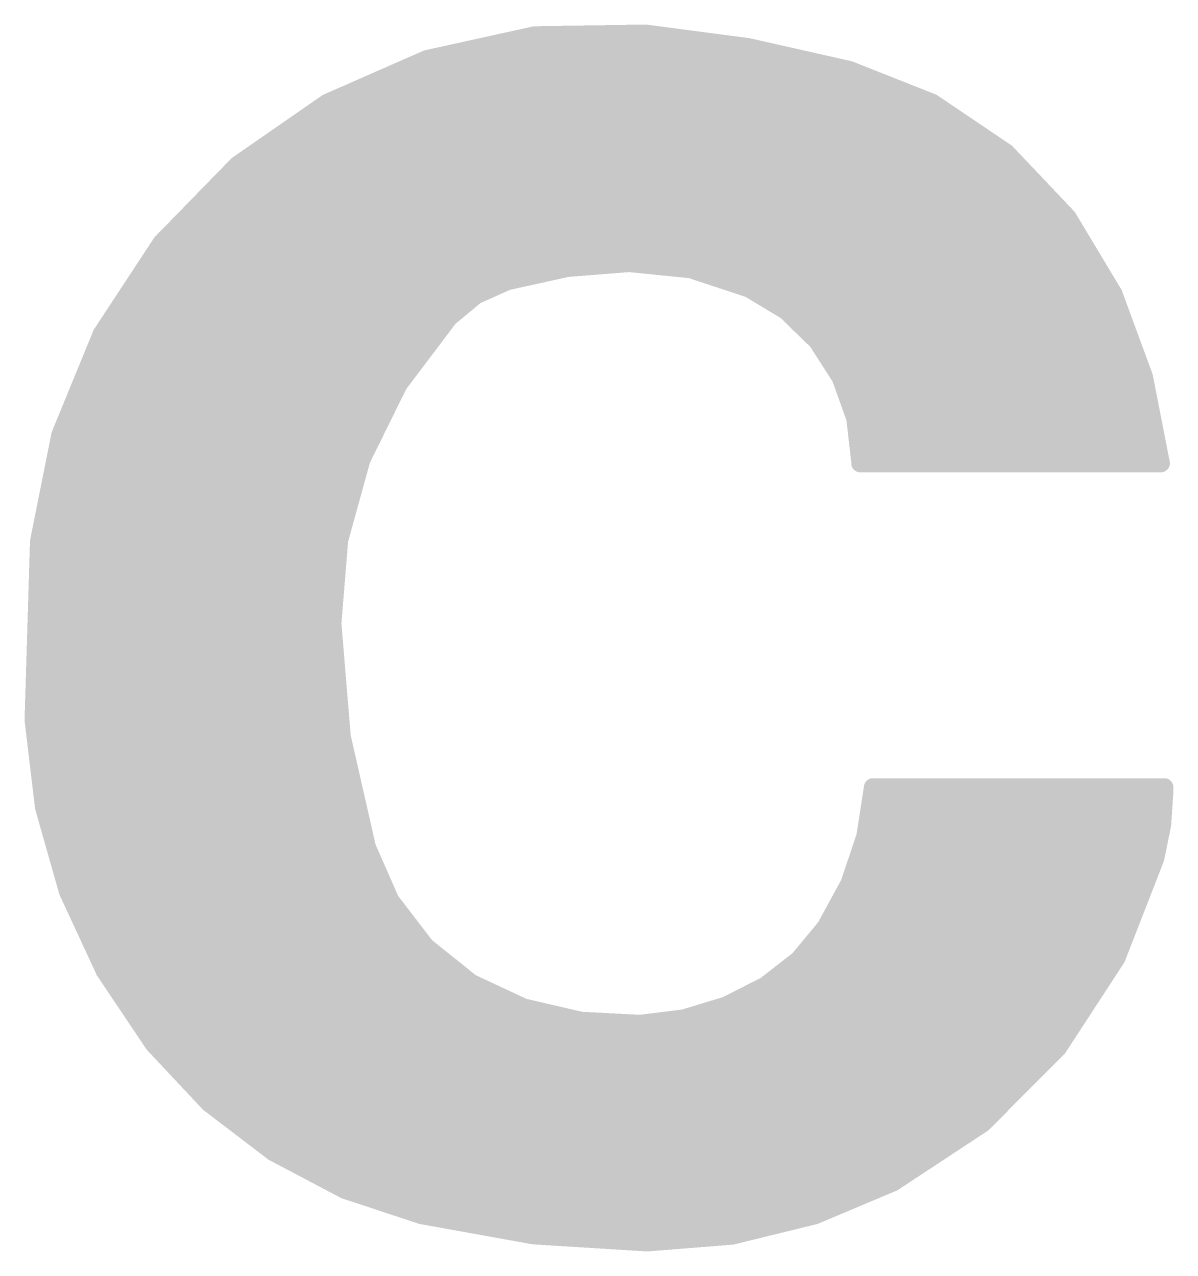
# Model space of a CAD drawing. Extents: x -0.1 to 68.7, y -15.2 to 51.5.
# Drawn here: x 57.213 to 58.816, y 3.063 to 4.775 of the extents above; entities that cross this region are included whole.
import ezdxf

# ---------------------------------------------------------------- set-up
doc = ezdxf.new("R2010")
doc.units = 0
doc.layers.add('21', color=41, linetype='CONTINUOUS')

msp = doc.modelspace()

# ---------------------------------------------------------------- linework, layer by layer
at = {"layer": '21', "const_width": 0.0254}
for points in [[(57.7748, 4.7269), (57.9254, 4.7601)], [(57.8786, 4.7498), (58.1759, 4.7498)], [(57.9254, 4.7601), (58.0796, 4.7625)], [(58.0796, 4.7625), (58.223, 4.7436)], [(58.223, 4.7436), (58.3641, 4.7117)], [(57.6357, 4.6658), (57.7748, 4.7269)], [(57.7691, 4.7244), (58.3079, 4.7244)], [(57.7113, 4.699), (58.3962, 4.699)], [(58.3641, 4.7117), (58.4798, 4.6659)], [(57.5108, 4.5792), (57.6357, 4.6658)], [(57.6535, 4.6736), (58.4604, 4.6736)], [(58.4798, 4.6659), (58.5828, 4.5963)], [(57.6103, 4.6482), (58.506, 4.6482)], [(57.5737, 4.6228), (58.5436, 4.6228)], [(57.537, 4.5974), (58.5811, 4.5974)], [(58.5828, 4.5963), (58.6684, 4.506)], [(57.4047, 4.4704), (57.5108, 4.5792)], [(57.5037, 4.572), (58.6058, 4.572)], [(57.479, 4.5466), (58.6299, 4.5466)], [(57.4542, 4.5212), (58.6539, 4.5212)], [(57.4294, 4.4958), (58.6745, 4.4958)], [(58.6684, 4.506), (58.7324, 4.3993)], [(57.3213, 4.3434), (57.4047, 4.4704)], [(57.4046, 4.4704), (58.6897, 4.4704)], [(57.388, 4.445), (58.705, 4.445)], [(58.0568, 4.4425), (57.9708, 4.4357)], [(58.1426, 4.4339), (58.0568, 4.4425)], [(57.9708, 4.4357), (57.8866, 4.4171)], [(58.2244, 4.4069), (58.1426, 4.4339)], [(57.3713, 4.4196), (57.8979, 4.4196)], [(57.8866, 4.4171), (57.8425, 4.3973)], [(58.1859, 4.4196), (58.7202, 4.4196)], [(58.2762, 4.3757), (58.2244, 4.4069)], [(57.3546, 4.3942), (57.8388, 4.3942)], [(57.8425, 4.3973), (57.8053, 4.3663)], [(58.2455, 4.3942), (58.7343, 4.3942)], [(58.7324, 4.3993), (58.7749, 4.2838)], [(58.3195, 4.3335), (58.2762, 4.3757)], [(57.3379, 4.3688), (57.8083, 4.3688)], [(57.8053, 4.3663), (57.735, 4.2731)], [(58.2832, 4.3688), (58.7436, 4.3688)], [(57.2636, 4.2028), (57.3213, 4.3434)], [(57.3212, 4.3434), (57.788, 4.3434)], [(58.3094, 4.3434), (58.753, 4.3434)], [(58.3522, 4.2826), (58.3195, 4.3335)], [(57.3108, 4.318), (57.7689, 4.318)], [(58.3295, 4.318), (58.7623, 4.318)], [(57.3004, 4.2926), (57.7497, 4.2926)], [(58.3458, 4.2926), (58.7716, 4.2926)], [(57.735, 4.2731), (57.6834, 4.1684)], [(58.3725, 4.2257), (58.3522, 4.2826)], [(58.7749, 4.2838), (58.7985, 4.1631)], [(57.29, 4.2672), (57.7321, 4.2672)], [(58.3577, 4.2672), (58.7781, 4.2672)], [(57.2796, 4.2418), (57.7196, 4.2418)], [(58.3668, 4.2418), (58.7831, 4.2418)], [(57.2692, 4.2164), (57.7071, 4.2164)], [(58.3794, 4.1656), (58.3725, 4.2257)], [(58.3736, 4.2164), (58.7881, 4.2164)], [(57.2338, 4.0538), (57.2636, 4.2028)], [(57.2612, 4.191), (57.6946, 4.191)], [(58.3765, 4.191), (58.793, 4.191)], [(57.2562, 4.1656), (57.6827, 4.1656)], [(57.6834, 4.1684), (57.6523, 4.0559)], [(58.3794, 4.1631), (58.3794, 4.1656)], [(58.3794, 4.1656), (58.798, 4.1656)], [(58.7985, 4.1631), (58.3794, 4.1631)], [(57.2511, 4.1402), (57.6756, 4.1402)], [(57.246, 4.1148), (57.6686, 4.1148)], [(57.2409, 4.0894), (57.6616, 4.0894)], [(57.2358, 4.064), (57.6546, 4.064)], [(57.2262, 3.8049), (57.2338, 4.0538)], [(57.6523, 4.0559), (57.6428, 3.9395)], [(57.2333, 4.0386), (57.6509, 4.0386)], [(57.2326, 4.0132), (57.6488, 4.0132)], [(57.2318, 3.9878), (57.6468, 3.9878)], [(57.231, 3.9624), (57.6447, 3.9624)], [(57.2302, 3.937), (57.643, 3.937)], [(57.6428, 3.9395), (57.6559, 3.7816)], [(57.2295, 3.9116), (57.6451, 3.9116)], [(57.2287, 3.8862), (57.6472, 3.8862)], [(57.2279, 3.8608), (57.6493, 3.8608)], [(57.2271, 3.8354), (57.6514, 3.8354)], [(57.2264, 3.81), (57.6535, 3.81)], [(57.2407, 3.6833), (57.2262, 3.8049)], [(57.2286, 3.7846), (57.6557, 3.7846)], [(57.6559, 3.7816), (57.691, 3.6271)], [(57.2317, 3.7592), (57.661, 3.7592)], [(57.2347, 3.7338), (57.6668, 3.7338)], [(57.2377, 3.7084), (57.6725, 3.7084)], [(58.3865, 3.6422), (58.3971, 3.7109)], [(58.3967, 3.7084), (58.8035, 3.7084)], [(58.3971, 3.7109), (58.8035, 3.7109)], [(58.8035, 3.7059), (58.8003, 3.6585)], [(58.8035, 3.7109), (58.8035, 3.7059)], [(57.2741, 3.5656), (57.2407, 3.6833)], [(57.2408, 3.683), (57.6783, 3.683)], [(58.3928, 3.683), (58.802, 3.683)], [(57.248, 3.6576), (57.6841, 3.6576)], [(58.3889, 3.6576), (58.8001, 3.6576)], [(58.8003, 3.6585), (58.7908, 3.6119)], [(58.3643, 3.5764), (58.3865, 3.6422)], [(57.2552, 3.6322), (57.6898, 3.6322)], [(57.691, 3.6271), (57.7236, 3.5529)], [(58.3832, 3.6322), (58.7949, 3.6322)], [(57.2624, 3.6068), (57.6999, 3.6068)], [(58.3746, 3.6068), (58.7888, 3.6068)], [(58.7908, 3.6119), (58.7366, 3.4728)], [(57.2696, 3.5814), (57.7111, 3.5814)], [(57.3256, 3.4545), (57.2741, 3.5656)], [(58.3311, 3.5154), (58.3643, 3.5764)], [(58.366, 3.5814), (58.7789, 3.5814)], [(57.2786, 3.556), (57.7222, 3.556)], [(57.7236, 3.5529), (57.7729, 3.4886)], [(58.3532, 3.556), (58.769, 3.556)], [(57.2903, 3.5306), (57.7407, 3.5306)], [(58.2936, 3.4702), (58.3311, 3.5154)], [(58.3394, 3.5306), (58.7591, 3.5306)], [(57.3021, 3.5052), (57.7602, 3.5052)], [(58.3226, 3.5052), (58.7492, 3.5052)], [(57.3139, 3.4798), (57.7838, 3.4798)], [(57.7729, 3.4886), (57.8361, 3.4379)], [(58.3016, 3.4798), (58.7393, 3.4798)], [(58.2473, 3.4341), (58.2936, 3.4702)], [(58.7366, 3.4728), (58.6551, 3.3477)], [(57.3938, 3.3528), (57.3256, 3.4545)], [(57.3256, 3.4544), (57.8155, 3.4544)], [(58.2733, 3.4544), (58.7246, 3.4544)], [(57.3427, 3.429), (57.855, 3.429)], [(57.8361, 3.4379), (57.9095, 3.4036)], [(58.1923, 3.4062), (58.2473, 3.4341)], [(58.2372, 3.429), (58.7081, 3.429)], [(57.3597, 3.4036), (57.9095, 3.4036)], [(57.9095, 3.4036), (57.9897, 3.385)], [(58.1332, 3.3883), (58.1923, 3.4062)], [(58.1836, 3.4036), (58.6915, 3.4036)], [(57.3768, 3.3782), (58.675, 3.3782)], [(57.9897, 3.385), (58.072, 3.3807)], [(58.072, 3.3807), (58.1332, 3.3883)], [(57.4709, 3.2705), (57.3938, 3.3528)], [(57.3938, 3.3528), (58.6585, 3.3528)], [(58.6551, 3.3477), (58.5498, 3.2419)], [(57.4176, 3.3274), (58.6349, 3.3274)], [(57.4414, 3.302), (58.6096, 3.302)], [(57.4652, 3.2766), (58.5844, 3.2766)], [(57.5605, 3.2021), (57.4709, 3.2705)], [(57.4962, 3.2512), (58.5591, 3.2512)], [(58.5498, 3.2419), (58.4251, 3.1598)], [(57.5294, 3.2258), (58.5254, 3.2258)], [(57.6602, 3.1494), (57.5605, 3.2021)], [(57.5637, 3.2004), (58.4868, 3.2004)], [(57.6118, 3.175), (58.4482, 3.175)], [(58.4251, 3.1598), (58.3158, 3.1137)], [(57.6599, 3.1496), (58.4009, 3.1496)], [(57.7672, 3.114), (57.6602, 3.1494)], [(57.7364, 3.1242), (58.3408, 3.1242)], [(57.9236, 3.0858), (57.7672, 3.114)], [(58.3158, 3.1137), (58.2005, 3.0854)], [(57.8514, 3.0988), (58.2551, 3.0988)], [(58.0822, 3.0759), (57.9236, 3.0858)], [(58.2005, 3.0854), (58.0822, 3.0759)]]:
    msp.add_lwpolyline(points, dxfattribs=at)
at = {"layer": '21', "const_width": 0.0127}
for points in [[(57.8786, 4.7562, 1), (57.8786, 4.7435)], [(57.9253, 4.7665, 1), (57.9255, 4.7538)], [(57.9268, 4.7539, 1), (57.924, 4.7663)], [(58.0804, 4.7688, 1), (58.0788, 4.7562)], [(58.0797, 4.7562, 1), (58.0795, 4.7688)], [(58.1759, 4.7435, 1), (58.1759, 4.7562)], [(58.2244, 4.7498, 1), (58.2216, 4.7374)], [(58.2222, 4.7373, 1), (58.2238, 4.7499)], [(57.7691, 4.7308, 1), (57.7691, 4.718)], [(57.7734, 4.7331, 1), (57.7762, 4.7207)], [(57.7774, 4.7211, 1), (57.7722, 4.7327)], [(58.3079, 4.718, 1), (58.3079, 4.7308)], [(57.7113, 4.7054, 1), (57.7113, 4.6926)], [(58.3664, 4.7176, 1), (58.3618, 4.7058)], [(58.3627, 4.7055, 1), (58.3655, 4.7179)], [(58.3962, 4.6926, 1), (58.3962, 4.7054)], [(57.6331, 4.6716, 1), (57.6382, 4.6599)], [(57.6393, 4.6605, 1), (57.6321, 4.671)], [(57.6535, 4.68, 1), (57.6535, 4.6673)], [(58.4604, 4.6673, 1), (58.4604, 4.68)], [(58.4833, 4.6712, 1), (58.4762, 4.6607)], [(58.4774, 4.66, 1), (58.4821, 4.6718)], [(57.6103, 4.6546, 1), (57.6103, 4.6418)], [(58.506, 4.6418, 1), (58.506, 4.6546)], [(57.5737, 4.6292, 1), (57.5737, 4.6164)], [(58.5436, 4.6164, 1), (58.5436, 4.6292)], [(57.537, 4.6038, 1), (57.537, 4.5911)], [(58.5874, 4.6006, 1), (58.5782, 4.5919)], [(58.5793, 4.591, 1), (58.5864, 4.6015)], [(58.5811, 4.5911, 1), (58.5811, 4.6038)], [(57.5072, 4.5844, 1), (57.5144, 4.574)], [(57.5153, 4.5748, 1), (57.5062, 4.5836)], [(57.5037, 4.5784, 1), (57.5037, 4.5656)], [(58.6058, 4.5656, 1), (58.6058, 4.5784)], [(57.479, 4.553, 1), (57.479, 4.5403)], [(58.6299, 4.5403, 1), (58.6299, 4.553)], [(57.4542, 4.5276, 1), (57.4542, 4.5149)], [(58.6539, 4.5149, 1), (58.6539, 4.5276)], [(57.4294, 4.5022, 1), (57.4294, 4.4894)], [(58.6738, 4.5092, 1), (58.6629, 4.5027)], [(58.6638, 4.5016, 1), (58.673, 4.5103)], [(58.6745, 4.4894, 1), (58.6745, 4.5022)], [(57.4046, 4.4768, 1), (57.4046, 4.4641)], [(57.4001, 4.4749, 1), (57.4092, 4.466)], [(57.41, 4.4669, 1), (57.3994, 4.4739)], [(58.6897, 4.4641, 1), (58.6897, 4.4768)], [(57.388, 4.4514, 1), (57.388, 4.4386)], [(58.0574, 4.4488, 1), (58.0562, 4.4362)], [(58.0573, 4.4362, 1), (58.0563, 4.4488)], [(58.705, 4.4386, 1), (58.705, 4.4514)], [(57.9703, 4.442, 1), (57.9713, 4.4293)], [(57.9722, 4.4295, 1), (57.9695, 4.4419)], [(58.1446, 4.44, 1), (58.1406, 4.4279)], [(58.1419, 4.4276, 1), (58.1432, 4.4402)], [(57.3713, 4.426, 1), (57.3713, 4.4132)], [(57.8852, 4.4233, 1), (57.888, 4.4109)], [(57.8892, 4.4113, 1), (57.884, 4.4229)], [(57.8979, 4.4132, 1), (57.8979, 4.426)], [(58.1859, 4.426, 1), (58.1859, 4.4132)], [(58.2277, 4.4123, 1), (58.2211, 4.4015)], [(58.2224, 4.4009, 1), (58.2264, 4.4129)], [(58.7202, 4.4132, 1), (58.7202, 4.426)], [(57.3546, 4.4006, 1), (57.3546, 4.3879)], [(57.8399, 4.4031, 1), (57.8451, 4.3915)], [(57.8465, 4.3924, 1), (57.8384, 4.4021)], [(57.8388, 4.3879, 1), (57.8388, 4.4006)], [(58.2455, 4.4006, 1), (58.2455, 4.3879)], [(58.7384, 4.4015, 1), (58.7264, 4.3971)], [(58.727, 4.396, 1), (58.7378, 4.4026)], [(58.7343, 4.3879, 1), (58.7343, 4.4006)], [(58.2806, 4.3802, 1), (58.2718, 4.3711)], [(58.2729, 4.3702, 1), (58.2795, 4.3811)], [(57.3379, 4.3752, 1), (57.3379, 4.3624)], [(57.8012, 4.3712, 1), (57.8094, 4.3614)], [(57.8104, 4.3625, 1), (57.8002, 4.3701)], [(57.8083, 4.3624, 1), (57.8083, 4.3752)], [(58.2832, 4.3752, 1), (58.2832, 4.3624)], [(58.7436, 4.3624, 1), (58.7436, 4.3752)], [(57.3212, 4.3498, 1), (57.3212, 4.337)], [(57.3159, 4.3469, 1), (57.3266, 4.3399)], [(57.3271, 4.341, 1), (57.3154, 4.3458)], [(57.788, 4.337, 1), (57.788, 4.3498)], [(58.3094, 4.3498, 1), (58.3094, 4.337)], [(58.753, 4.337, 1), (58.753, 4.3498)], [(58.3249, 4.3369, 1), (58.3142, 4.3301)], [(58.3151, 4.329, 1), (58.324, 4.3381)], [(57.3108, 4.3244, 1), (57.3108, 4.3117)], [(57.7689, 4.3117, 1), (57.7689, 4.3244)], [(58.3295, 4.3244, 1), (58.3295, 4.3117)], [(58.7623, 4.3117, 1), (58.7623, 4.3244)], [(57.3004, 4.299, 1), (57.3004, 4.2862)], [(57.7497, 4.2862, 1), (57.7497, 4.299)], [(58.3458, 4.299, 1), (58.3458, 4.2862)], [(58.7716, 4.2862, 1), (58.7716, 4.299)], [(57.7299, 4.2769, 1), (57.7401, 4.2693)], [(57.7407, 4.2703, 1), (57.7293, 4.2759)], [(58.3582, 4.2848, 1), (58.3462, 4.2805)], [(58.3469, 4.2792, 1), (58.3576, 4.2861)], [(58.7811, 4.2851, 1), (58.7686, 4.2826)], [(58.7689, 4.2816, 1), (58.7808, 4.286)], [(57.29, 4.2736, 1), (57.29, 4.2608)], [(57.7321, 4.2608, 1), (57.7321, 4.2736)], [(58.3577, 4.2736, 1), (58.3577, 4.2608)], [(58.7781, 4.2608, 1), (58.7781, 4.2736)], [(57.2796, 4.2482, 1), (57.2796, 4.2355)], [(57.7196, 4.2355, 1), (57.7196, 4.2482)], [(58.3668, 4.2482, 1), (58.3668, 4.2355)], [(58.7831, 4.2355, 1), (58.7831, 4.2482)], [(57.2692, 4.2228, 1), (57.2692, 4.21)], [(57.7071, 4.21, 1), (57.7071, 4.2228)], [(58.3788, 4.2264, 1), (58.3662, 4.225)], [(58.3665, 4.2235, 1), (58.3785, 4.2278)], [(58.3736, 4.2228, 1), (58.3736, 4.21)], [(58.7881, 4.21, 1), (58.7881, 4.2228)], [(57.2577, 4.2052, 1), (57.2695, 4.2004)], [(57.2698, 4.2016, 1), (57.2574, 4.2041)], [(57.2612, 4.1974, 1), (57.2612, 4.1846)], [(57.6946, 4.1846, 1), (57.6946, 4.1974)], [(58.3765, 4.1974, 1), (58.3765, 4.1846)], [(58.793, 4.1846, 1), (58.793, 4.1974)], [(57.2562, 4.172, 1), (57.2562, 4.1593)], [(57.6777, 4.1712, 1), (57.6891, 4.1656)], [(57.6895, 4.1667, 1), (57.6773, 4.1701)], [(57.6827, 4.1593, 1), (57.6827, 4.172)], [(58.3794, 4.172, 1), (58.3794, 4.1593)], [(58.3858, 4.1656, 1), (58.3731, 4.1656)], [(58.798, 4.1593, 1), (58.798, 4.172)], [(58.3794, 4.1695, 1), (58.3794, 4.1567)], [(58.3731, 4.1649, 1), (58.3857, 4.1663)], [(58.3731, 4.1631, 1), (58.3858, 4.1631)], [(58.7923, 4.1619, 1), (58.8047, 4.1643)], [(58.7985, 4.1567, 1), (58.7985, 4.1695)], [(57.2511, 4.1466, 1), (57.2511, 4.1338)], [(57.6756, 4.1338, 1), (57.6756, 4.1466)], [(57.246, 4.1212, 1), (57.246, 4.1084)], [(57.6686, 4.1084, 1), (57.6686, 4.1212)], [(57.2409, 4.0958, 1), (57.2409, 4.0831)], [(57.6616, 4.0831, 1), (57.6616, 4.0958)], [(57.2358, 4.0704, 1), (57.2358, 4.0576)], [(57.6546, 4.0576, 1), (57.6546, 4.0704)], [(57.2276, 4.055, 1), (57.24, 4.0526)], [(57.2401, 4.0536, 1), (57.2275, 4.054)], [(57.6462, 4.0575, 1), (57.6584, 4.0542)], [(57.6586, 4.0553, 1), (57.646, 4.0564)], [(57.2333, 4.045, 1), (57.2333, 4.0323)], [(57.6509, 4.0323, 1), (57.6509, 4.045)], [(57.2326, 4.0196, 1), (57.2326, 4.0069)], [(57.6488, 4.0069, 1), (57.6488, 4.0196)], [(57.2318, 3.9941, 1), (57.2318, 3.9815)], [(57.6468, 3.9815, 1), (57.6468, 3.9941)], [(57.231, 3.9688, 1), (57.231, 3.9561)], [(57.6447, 3.9561, 1), (57.6447, 3.9688)], [(57.2302, 3.9434, 1), (57.2302, 3.9307)], [(57.6491, 3.94, 1), (57.6365, 3.939)], [(57.6365, 3.94, 1), (57.6491, 3.939)], [(57.643, 3.9307, 1), (57.643, 3.9434)], [(57.2295, 3.9179, 1), (57.2295, 3.9053)], [(57.6451, 3.9053, 1), (57.6451, 3.9179)], [(57.2287, 3.8925, 1), (57.2287, 3.8799)], [(57.6472, 3.8799, 1), (57.6472, 3.8925)], [(57.2279, 3.8672, 1), (57.2279, 3.8545)], [(57.6493, 3.8545, 1), (57.6493, 3.8672)], [(57.2271, 3.8418, 1), (57.2271, 3.8291)], [(57.6514, 3.8291, 1), (57.6514, 3.8418)], [(57.2264, 3.8163, 1), (57.2264, 3.8037)], [(57.6535, 3.8037, 1), (57.6535, 3.8163)], [(57.2325, 3.8057, 1), (57.2199, 3.8041)], [(57.2199, 3.8051, 1), (57.2325, 3.8047)], [(57.2286, 3.791, 1), (57.2286, 3.7783)], [(57.6621, 3.783, 1), (57.6497, 3.7802)], [(57.6496, 3.7811, 1), (57.6622, 3.7821)], [(57.6557, 3.7783, 1), (57.6557, 3.791)], [(57.2317, 3.7656, 1), (57.2317, 3.7529)], [(57.661, 3.7529, 1), (57.661, 3.7656)], [(57.2347, 3.7401, 1), (57.2347, 3.7275)], [(57.6668, 3.7275, 1), (57.6668, 3.7401)], [(57.2377, 3.7147, 1), (57.2377, 3.7021)], [(57.6725, 3.7021, 1), (57.6725, 3.7147)], [(58.3967, 3.7147, 1), (58.3967, 3.7021)], [(58.4034, 3.7099, 1), (58.3908, 3.7119)], [(58.3971, 3.7172, 1), (58.3971, 3.7046)], [(58.8098, 3.7109, 1), (58.7972, 3.7109)], [(58.8098, 3.7055, 1), (58.7972, 3.7063)], [(58.8035, 3.7046, 1), (58.8035, 3.7172)], [(58.8035, 3.7021, 1), (58.8035, 3.7147)], [(58.7972, 3.7059, 1), (58.8098, 3.7059)], [(57.2468, 3.6851, 1), (57.2346, 3.6816)], [(57.2408, 3.6894, 1), (57.2408, 3.6767)], [(57.2344, 3.6826, 1), (57.247, 3.6841)], [(57.6783, 3.6767, 1), (57.6783, 3.6894)], [(58.3928, 3.6894, 1), (58.3928, 3.6767)], [(58.802, 3.6767, 1), (58.802, 3.6894)], [(57.248, 3.6639, 1), (57.248, 3.6513)], [(57.6841, 3.6513, 1), (57.6841, 3.6639)], [(58.3889, 3.6639, 1), (58.3889, 3.6513)], [(58.794, 3.6589, 1), (58.8066, 3.658)], [(58.8065, 3.6572, 1), (58.7941, 3.6597)], [(58.8001, 3.6513, 1), (58.8001, 3.6639)], [(58.3803, 3.6432, 1), (58.3928, 3.6413)], [(58.3926, 3.6402, 1), (58.3805, 3.6443)], [(57.2552, 3.6385, 1), (57.2552, 3.6259)], [(57.6968, 3.6297, 1), (57.6852, 3.6245)], [(57.6848, 3.6257, 1), (57.6972, 3.6285)], [(57.6898, 3.6259, 1), (57.6898, 3.6385)], [(58.3832, 3.6385, 1), (58.3832, 3.6259)], [(58.7949, 3.6259, 1), (58.7949, 3.6385)], [(57.2624, 3.6132, 1), (57.2624, 3.6005)], [(57.6999, 3.6005, 1), (57.6999, 3.6132)], [(58.3746, 3.6132, 1), (58.3746, 3.6005)], [(58.7846, 3.6132, 1), (58.797, 3.6106)], [(58.7967, 3.6096, 1), (58.7849, 3.6142)], [(58.7888, 3.6005, 1), (58.7888, 3.6132)], [(57.2696, 3.5878, 1), (57.2696, 3.5751)], [(57.2799, 3.5682, 1), (57.2684, 3.5629)], [(57.7111, 3.5751, 1), (57.7111, 3.5878)], [(58.3583, 3.5784, 1), (58.3703, 3.5744)], [(58.3699, 3.5734, 1), (58.3587, 3.5794)], [(58.366, 3.5878, 1), (58.366, 3.5751)], [(58.7789, 3.5751, 1), (58.7789, 3.5878)], [(57.268, 3.5638, 1), (57.2802, 3.5673)], [(57.2786, 3.5623, 1), (57.2786, 3.5497)], [(57.7286, 3.5568, 1), (57.7185, 3.549)], [(57.7178, 3.5504, 1), (57.7294, 3.5555)], [(57.7222, 3.5497, 1), (57.7222, 3.5623)], [(58.3532, 3.5623, 1), (58.3532, 3.5497)], [(58.769, 3.5497, 1), (58.769, 3.5623)], [(57.2903, 3.537, 1), (57.2903, 3.5243)], [(57.7407, 3.5243, 1), (57.7407, 3.537)], [(58.336, 3.5113, 1), (58.3262, 3.5195)], [(58.3394, 3.537, 1), (58.3394, 3.5243)], [(58.7591, 3.5243, 1), (58.7591, 3.537)], [(57.3021, 3.5116, 1), (57.3021, 3.4989)], [(57.7602, 3.4989, 1), (57.7602, 3.5116)], [(58.3226, 3.5116, 1), (58.3226, 3.4989)], [(58.3255, 3.5184, 1), (58.3367, 3.5124)], [(58.7492, 3.4989, 1), (58.7492, 3.5116)], [(57.7769, 3.4935, 1), (57.7689, 3.4836)], [(57.7678, 3.4847, 1), (57.7779, 3.4925)], [(57.3139, 3.4861, 1), (57.3139, 3.4735)], [(57.7838, 3.4735, 1), (57.7838, 3.4861)], [(58.2887, 3.4743, 1), (58.2985, 3.4662)], [(58.2975, 3.4652, 1), (58.2897, 3.4752)], [(58.3016, 3.4861, 1), (58.3016, 3.4735)], [(58.7307, 3.4751, 1), (58.7425, 3.4705)], [(58.7419, 3.4693, 1), (58.7313, 3.4763)], [(58.7393, 3.4735, 1), (58.7393, 3.4861)], [(57.3309, 3.458, 1), (57.3203, 3.4509)], [(57.3256, 3.4607, 1), (57.3256, 3.4481)], [(57.3198, 3.4518, 1), (57.3313, 3.4571)], [(57.8155, 3.4481, 1), (57.8155, 3.4607)], [(58.2733, 3.4607, 1), (58.2733, 3.4481)], [(58.7246, 3.4481, 1), (58.7246, 3.4607)], [(57.3427, 3.4354, 1), (57.3427, 3.4227)], [(57.8387, 3.4436, 1), (57.8334, 3.4321)], [(57.8321, 3.4329, 1), (57.84, 3.4428)], [(57.855, 3.4227, 1), (57.855, 3.4354)], [(58.2372, 3.4354, 1), (58.2372, 3.4227)], [(58.2434, 3.4391, 1), (58.2512, 3.4291)], [(58.2502, 3.4284, 1), (58.2444, 3.4398)], [(58.7081, 3.4227, 1), (58.7081, 3.4354)], [(57.3597, 3.4099, 1), (57.3597, 3.3973)], [(57.9109, 3.4098, 1), (57.9081, 3.3974)], [(57.9068, 3.3978, 1), (57.9122, 3.4094)], [(57.9095, 3.3973, 1), (57.9095, 3.4099)], [(58.1836, 3.4099, 1), (58.1836, 3.3973)], [(58.1894, 3.4119, 1), (58.1951, 3.4006)], [(58.1941, 3.4002, 1), (58.1904, 3.4123)], [(58.6915, 3.3973, 1), (58.6915, 3.4099)], [(57.3768, 3.3845, 1), (57.3768, 3.3719)], [(57.9901, 3.3913, 1), (57.9894, 3.3786)], [(57.9883, 3.3788, 1), (57.9912, 3.3911)], [(58.0712, 3.387, 1), (58.0728, 3.3744)], [(58.0717, 3.3744, 1), (58.0723, 3.387)], [(58.1314, 3.3943, 1), (58.1351, 3.3822)], [(58.134, 3.382, 1), (58.1325, 3.3946)], [(58.675, 3.3719, 1), (58.675, 3.3845)], [(57.3938, 3.3592, 1), (57.3938, 3.3465)], [(57.3984, 3.3571, 1), (57.3892, 3.3485)], [(57.3885, 3.3493, 1), (57.3991, 3.3563)], [(58.6498, 3.3512, 1), (58.6604, 3.3442)], [(58.6596, 3.3432, 1), (58.6506, 3.3522)], [(58.6585, 3.3465, 1), (58.6585, 3.3592)], [(57.4176, 3.3338, 1), (57.4176, 3.3211)], [(58.6349, 3.3211, 1), (58.6349, 3.3338)], [(57.4414, 3.3083, 1), (57.4414, 3.2957)], [(58.6096, 3.2957, 1), (58.6096, 3.3083)], [(57.4652, 3.283, 1), (57.4652, 3.2703)], [(58.5844, 3.2703, 1), (58.5844, 3.283)], [(57.4747, 3.2756, 1), (57.467, 3.2655)], [(57.4662, 3.2662, 1), (57.4755, 3.2748)], [(57.4962, 3.2576, 1), (57.4962, 3.2449)], [(58.5533, 3.2366, 1), (58.5463, 3.2472)], [(58.5591, 3.2449, 1), (58.5591, 3.2576)], [(57.5294, 3.2321, 1), (57.5294, 3.2195)], [(58.5254, 3.2195, 1), (58.5254, 3.2321)], [(58.5453, 3.2464, 1), (58.5543, 3.2374)], [(57.5634, 3.2077, 1), (57.5575, 3.1965)], [(57.5566, 3.197, 1), (57.5643, 3.2071)], [(57.5637, 3.2067, 1), (57.5637, 3.1941)], [(58.4868, 3.1941, 1), (58.4868, 3.2067)], [(57.6118, 3.1814, 1), (57.6118, 3.1687)], [(58.4482, 3.1687, 1), (58.4482, 3.1814)], [(58.4216, 3.1651, 1), (58.4286, 3.1545)], [(58.4276, 3.1539, 1), (58.4226, 3.1657)], [(57.6599, 3.1559, 1), (57.6599, 3.1433)], [(57.6622, 3.1555, 1), (57.6582, 3.1434)], [(57.6572, 3.1438, 1), (57.6631, 3.1551)], [(58.4009, 3.1433, 1), (58.4009, 3.1559)], [(57.7364, 3.1305, 1), (57.7364, 3.1179)], [(58.3408, 3.1179, 1), (58.3408, 3.1305)], [(57.7683, 3.1202, 1), (57.7661, 3.1078)], [(57.7652, 3.108, 1), (57.7692, 3.12)], [(58.3133, 3.1195, 1), (58.3182, 3.1078)], [(58.3173, 3.1075, 1), (58.3143, 3.1198)], [(57.8514, 3.1052, 1), (57.8514, 3.0925)], [(58.2551, 3.0925, 1), (58.2551, 3.1052)], [(57.924, 3.0921, 1), (57.9232, 3.0794)], [(57.9225, 3.0795, 1), (57.9247, 3.092)], [(58.0817, 3.0822, 1), (58.0827, 3.0696)], [(58.0818, 3.0696, 1), (58.0826, 3.0822)], [(58.199, 3.0916, 1), (58.202, 3.0793)], [(58.201, 3.0791, 1), (58.2, 3.0918)]]:
    msp.add_lwpolyline(points, format="xyb", dxfattribs=at)

doc.saveas('drawing.dxf')
